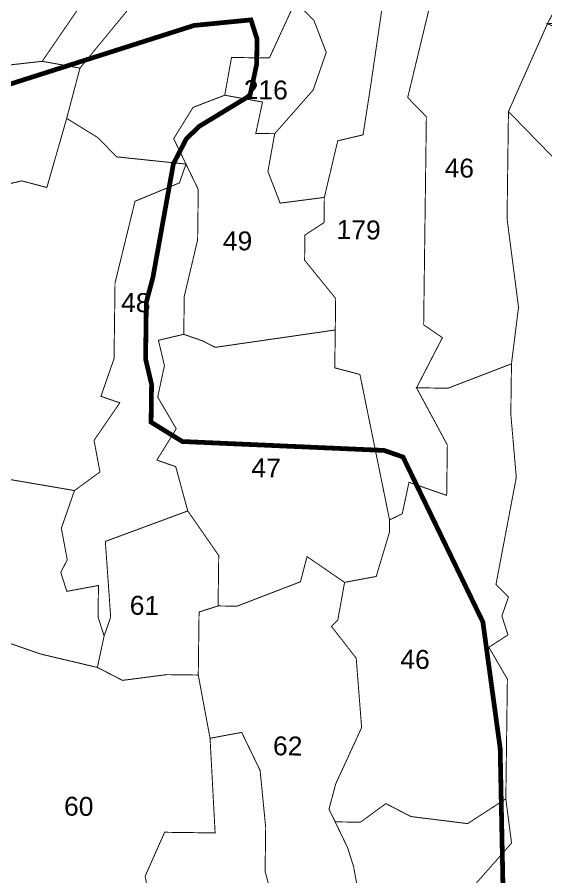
# Model space of a CAD drawing. Header units: metres. Extents: x 259177 to 277314, y 2171367 to 2185445.
# Drawn here: x 275085 to 275418, y 2175645 to 2176186 of the extents above; entities that cross this region are included whole.
import ezdxf

# ---------------------------------------------------------------- set-up
doc = ezdxf.new("R2010")
doc.units = ezdxf.units.M
doc.header["$MEASUREMENT"] = 0
for name, color, linetype in [('HAZARDS LINE', 1, 'Continuous'), ('SURVEY NO.', 7, 'Continuous'), ('SURVEY PLOT BOUNDARY', 35, 'Continuous')]:
    doc.layers.add(name, color=color, linetype=linetype)
doc.styles.add('PDF Arial', font='arial.ttf')

# ---------------------------------------------------------------- blocks, each defined once
blk = doc.blocks.new('FEWEWFEWQT')
at = {"layer": 'HAZARDS LINE', "lineweight": 18, "const_width": 0.005}
blk.add_lwpolyline([(282150.16938, 2174209.50974), (282150.80933, 2174209.72309), (282150.86933, 2174209.72976), (282150.876, 2174209.70976), (282150.876, 2174209.68309), (282150.86933, 2174209.64975), (282150.816, 2174209.61641), (282150.80267, 2174209.60308), (282150.78934, 2174209.57641), (282150.776, 2174209.4964), (282150.76934, 2174209.4564), (282150.76267, 2174209.42973), (282150.76267, 2174209.36973), (282150.76934, 2174209.34306), (282150.76934, 2174209.30305), (282150.80267, 2174209.28305), (282151.01598, 2174209.27639), (282151.03598, 2174209.26972), (282151.05598, 2174209.22972), (282151.07598, 2174209.18971), (282151.08265, 2174209.17638), (282151.12264, 2174209.09637), (282151.14264, 2174208.96303), (282151.14931, 2174208.76301)], dxfattribs=at)
at = {"layer": 'SURVEY PLOT BOUNDARY', "lineweight": 18, "const_width": 0.001}
for points in [[(282151.11598, 2174208.81635), (282151.15597, 2174208.86302), (282151.14931, 2174208.90969), (282151.14931, 2174209.03637), (282151.12931, 2174209.0697), (282151.14931, 2174209.08304), (282151.14264, 2174209.10304), (282151.14931, 2174209.12304), (282151.13598, 2174209.13637), (282151.15597, 2174209.24972), (282151.14931, 2174209.31639), (282151.14931, 2174209.36973), (282151.15597, 2174209.42973), (282151.14264, 2174209.52307), (282151.14264, 2174209.62975), (282151.14264, 2174209.63642), (282151.28263, 2174209.4964)], [(282151.38929, 2174209.64308), (282151.18264, 2174209.72976), (282151.25597, 2174209.73642)], [(282151.06931, 2174209.79643), (282151.03598, 2174209.64975), (282151.05598, 2174209.62975), (282151.05598, 2174209.40973), (282151.07598, 2174209.3964), (282151.04932, 2174209.34306), (282151.08265, 2174209.28305), (282151.08265, 2174209.22972), (282151.04265, 2174209.24305), (282151.03598, 2174209.20971), (282151.02265, 2174209.20305), (282150.98932, 2174209.35639), (282150.96266, 2174209.36306), (282150.96266, 2174209.40306), (282150.96266, 2174209.4364), (282150.92932, 2174209.4764), (282150.92932, 2174209.50307), (282150.94932, 2174209.51641), (282150.94932, 2174209.54307), (282150.96266, 2174209.60308), (282150.98932, 2174209.60975), (282150.99599, 2174209.65642), (282151.00932, 2174209.75643)], [(282150.70267, 2174209.76309), (282150.64935, 2174209.68309), (282150.59602, 2174209.67642), (282150.58268, 2174209.66308), (282150.54935, 2174209.64308), (282150.52935, 2174209.63642), (282150.52269, 2174209.62308), (282150.51602, 2174209.56974), (282150.38937, 2174209.56308), (282150.35603, 2174209.55641), (282150.34937, 2174209.59641), (282150.3427, 2174209.61641), (282150.33604, 2174209.72976)], [(282151.00932, 2174209.75643), (282150.99599, 2174209.65642), (282150.98932, 2174209.60975), (282150.96266, 2174209.60308), (282150.94932, 2174209.54307), (282150.90266, 2174209.53641), (282150.88933, 2174209.56974), (282150.89599, 2174209.60975), (282150.93599, 2174209.65642), (282150.94932, 2174209.69642), (282150.93599, 2174209.72976), (282150.91599, 2174209.74976), (282150.88933, 2174209.68975), (282150.84933, 2174209.68975), (282150.84266, 2174209.64975), (282150.80933, 2174209.63642), (282150.78934, 2174209.60308), (282150.80267, 2174209.57641), (282150.72934, 2174209.58308), (282150.70934, 2174209.60308), (282150.67601, 2174209.62308), (282150.68934, 2174209.67642), (282150.74267, 2174209.74309)], [(282150.60268, 2174209.54974), (282150.62935, 2174209.55641), (282150.65601, 2174209.54974), (282150.67601, 2174209.62308), (282150.70934, 2174209.60308), (282150.72934, 2174209.58308), (282150.80267, 2174209.57641), (282150.796, 2174209.55641), (282150.74934, 2174209.53641), (282150.72934, 2174209.44973), (282150.72934, 2174209.36973), (282150.71601, 2174209.32972), (282150.73601, 2174209.32306), (282150.70934, 2174209.28305), (282150.71601, 2174209.24972), (282150.68934, 2174209.22972), (282150.56269, 2174209.24972)], [(282150.56269, 2174209.24972), (282150.68934, 2174209.22972), (282150.67601, 2174209.18971), (282150.68268, 2174209.15638), (282150.67601, 2174209.14304), (282150.68268, 2174209.12304), (282150.71601, 2174209.12971), (282150.71601, 2174209.09637), (282150.72267, 2174209.07637), (282150.71601, 2174209.04303), (282150.65601, 2174209.05637), (282150.61601, 2174209.0697)], [(282150.90933, 2174208.78301), (282150.89599, 2174208.82968), (282150.89599, 2174208.87635), (282150.88933, 2174208.93636), (282150.86933, 2174208.97636), (282150.836, 2174208.96969), (282150.82267, 2174209.03637), (282150.82267, 2174209.10304), (282150.84266, 2174209.10971), (282150.86266, 2174209.10971), (282150.92932, 2174209.13637), (282150.93599, 2174209.16304), (282150.97599, 2174209.13637), (282150.96932, 2174209.09637), (282150.96266, 2174209.0897), (282150.98932, 2174209.05637), (282150.99599, 2174208.98303), (282150.96932, 2174208.92302), (282150.96266, 2174208.89635), (282150.96932, 2174208.88302), (282150.98265, 2174208.85635), (282150.98932, 2174208.83635), (282150.99599, 2174208.80301)], [(282150.61601, 2174208.81635), (282150.60935, 2174208.84302), (282150.58268, 2174208.83635), (282150.58268, 2174208.86969), (282150.57602, 2174208.90302), (282150.58268, 2174208.94969), (282150.57602, 2174208.9897), (282150.55602, 2174209.0297), (282150.56935, 2174209.06303), (282150.61601, 2174209.0697), (282150.65601, 2174209.05637), (282150.71601, 2174209.04303), (282150.74267, 2174209.0297), (282150.78934, 2174209.03637), (282150.82267, 2174209.03637), (282150.836, 2174208.96969), (282150.84266, 2174208.86969), (282150.78934, 2174208.86969), (282150.76934, 2174208.82301), (282150.796, 2174208.68967)], [(282150.99599, 2174208.80301), (282150.98932, 2174208.83635), (282150.98265, 2174208.85635), (282150.96932, 2174208.88302), (282150.99599, 2174208.88302), (282151.02265, 2174208.90302), (282151.04932, 2174208.88969), (282151.10931, 2174208.88302), (282151.14931, 2174208.90969), (282151.15597, 2174208.86302), (282151.11598, 2174208.81635)]]:
    blk.add_lwpolyline(points, dxfattribs=at)
for points in [[(282150.836, 2174209.8231), (282150.74267, 2174209.74309), (282150.68934, 2174209.67642), (282150.64935, 2174209.68309), (282150.70267, 2174209.76309), (282150.74934, 2174209.81643), (282150.76934, 2174209.8431), (282150.78934, 2174209.8431)], [(282151.18264, 2174209.72976), (282151.14264, 2174209.63642), (282151.14264, 2174209.62975), (282151.14264, 2174209.52307), (282151.15597, 2174209.42973), (282151.14931, 2174209.36973), (282151.08265, 2174209.34306), (282151.04932, 2174209.34306), (282151.07598, 2174209.3964), (282151.05598, 2174209.40973), (282151.05598, 2174209.62975), (282151.03598, 2174209.64975), (282151.06931, 2174209.79643), (282151.11598, 2174209.8031), (282151.12931, 2174209.77643), (282151.15597, 2174209.76309), (282151.18264, 2174209.76976), (282151.20264, 2174209.76976)], [(282150.89599, 2174209.60975), (282150.876, 2174209.60975), (282150.88266, 2174209.64308), (282150.84266, 2174209.64975), (282150.84933, 2174209.68975), (282150.88933, 2174209.68975), (282150.91599, 2174209.74976), (282150.93599, 2174209.72976), (282150.94932, 2174209.69642), (282150.93599, 2174209.65642)], [(282151.14264, 2174209.63642), (282151.18264, 2174209.72976), (282151.38929, 2174209.64308), (282151.28263, 2174209.4964)], [(282150.68934, 2174209.67642), (282150.67601, 2174209.62308), (282150.65601, 2174209.54974), (282150.62935, 2174209.55641), (282150.60268, 2174209.54974), (282150.58935, 2174209.53641), (282150.53602, 2174209.54307), (282150.51602, 2174209.56974), (282150.52269, 2174209.62308), (282150.52935, 2174209.63642), (282150.54935, 2174209.64308), (282150.58268, 2174209.66308), (282150.59602, 2174209.67642), (282150.64935, 2174209.68309)], [(282150.94932, 2174209.54307), (282150.94932, 2174209.51641), (282150.92932, 2174209.50307), (282150.92932, 2174209.4764), (282150.96266, 2174209.4364), (282150.96266, 2174209.40306), (282150.836, 2174209.38306), (282150.82267, 2174209.38973), (282150.80267, 2174209.3964), (282150.80267, 2174209.4364), (282150.816, 2174209.4964), (282150.816, 2174209.54974), (282150.80267, 2174209.57641), (282150.78934, 2174209.60308), (282150.80933, 2174209.63642), (282150.84266, 2174209.64975), (282150.88266, 2174209.64308), (282150.876, 2174209.60975), (282150.89599, 2174209.60975), (282150.88933, 2174209.56974), (282150.90266, 2174209.53641)], [(282150.80933, 2174209.20971), (282150.72267, 2174209.17638), (282150.72934, 2174209.09637), (282150.72267, 2174209.07637), (282150.71601, 2174209.09637), (282150.71601, 2174209.12971), (282150.68268, 2174209.12304), (282150.67601, 2174209.14304), (282150.68268, 2174209.15638), (282150.67601, 2174209.18971), (282150.68934, 2174209.22972), (282150.71601, 2174209.24972), (282150.70934, 2174209.28305), (282150.73601, 2174209.32306), (282150.71601, 2174209.32972), (282150.72934, 2174209.36973), (282150.72934, 2174209.44973), (282150.74934, 2174209.53641), (282150.796, 2174209.55641), (282150.80267, 2174209.57641), (282150.816, 2174209.54974), (282150.816, 2174209.4964), (282150.80267, 2174209.4364), (282150.80267, 2174209.3964), (282150.776, 2174209.38973), (282150.78267, 2174209.36306), (282150.776, 2174209.32972), (282150.796, 2174209.29639), (282150.776, 2174209.26305), (282150.796, 2174209.25638)], [(282150.84266, 2174209.10971), (282150.84266, 2174209.16304), (282150.80933, 2174209.20971), (282150.796, 2174209.25638), (282150.776, 2174209.26305), (282150.796, 2174209.29639), (282150.776, 2174209.32972), (282150.78267, 2174209.36306), (282150.776, 2174209.38973), (282150.80267, 2174209.3964), (282150.82267, 2174209.38973), (282150.836, 2174209.38306), (282150.96266, 2174209.40306), (282150.96266, 2174209.36306), (282150.98932, 2174209.35639), (282151.02265, 2174209.20305), (282151.02265, 2174209.18971), (282151.00932, 2174209.14304), (282150.97599, 2174209.13637), (282150.93599, 2174209.16304), (282150.92932, 2174209.13637), (282150.86266, 2174209.10971)], [(282151.14931, 2174208.90969), (282151.10931, 2174208.88302), (282151.04932, 2174208.88969), (282151.02265, 2174208.90302), (282150.99599, 2174208.88302), (282150.96932, 2174208.88302), (282150.96266, 2174208.89635), (282150.96932, 2174208.92302), (282150.99599, 2174208.98303), (282150.98932, 2174209.05637), (282150.96266, 2174209.0897), (282150.96932, 2174209.09637), (282150.97599, 2174209.13637), (282151.00932, 2174209.14304), (282151.02265, 2174209.18971), (282151.02265, 2174209.20305), (282151.03598, 2174209.20971), (282151.04265, 2174209.24305), (282151.08265, 2174209.22972), (282151.08265, 2174209.28305), (282151.04932, 2174209.34306), (282151.08265, 2174209.34306), (282151.14931, 2174209.36973), (282151.14931, 2174209.31639), (282151.15597, 2174209.24972), (282151.13598, 2174209.13637), (282151.14931, 2174209.12304), (282151.14264, 2174209.10304), (282151.14931, 2174209.08304), (282151.12931, 2174209.0697), (282151.14931, 2174209.03637)], [(282150.71601, 2174209.04303), (282150.72267, 2174209.07637), (282150.72934, 2174209.09637), (282150.72267, 2174209.17638), (282150.80933, 2174209.20971), (282150.84266, 2174209.16304), (282150.84266, 2174209.10971), (282150.82267, 2174209.10304), (282150.82267, 2174209.03637), (282150.78934, 2174209.03637), (282150.74267, 2174209.0297)], [(282150.796, 2174208.68967), (282150.76934, 2174208.82301), (282150.78934, 2174208.86969), (282150.84266, 2174208.86969), (282150.836, 2174208.96969), (282150.86933, 2174208.97636), (282150.88933, 2174208.93636), (282150.89599, 2174208.87635), (282150.89599, 2174208.82968), (282150.90933, 2174208.78301), (282150.90266, 2174208.75634), (282150.91599, 2174208.70967), (282150.93599, 2174208.68967), (282150.92266, 2174208.59633), (282150.90266, 2174208.59633), (282150.86933, 2174208.59633), (282150.86933, 2174208.623), (282150.86266, 2174208.683)]]:
    blk.add_lwpolyline(points, close=True, dxfattribs=at)
at = {"layer": 'SURVEY NO.', "char_height": 0.02, "attachment_point": 7, "style": 'PDF Arial'}
for s, insert in [('216', (282150.86266, 2174209.64574)), ('46', (282151.07598, 2174209.56573)), ('179', (282150.96266, 2174209.49906)), ('49', (282150.84266, 2174209.48572)), ('48', (282150.73601, 2174209.41905)), ('47', (282150.876, 2174209.24627)), ('61', (282150.74934, 2174209.09902)), ('46', (282151.03598, 2174209.04569)), ('62', (282150.90266, 2174208.95235)), ('60', (282150.68268, 2174208.88567))]:
    blk.add_mtext(s, dxfattribs=dict(at, insert=insert))

msp = doc.modelspace()

# ---------------------------------------------------------------- block references
at = {"xscale": 594.7216958835667, "yscale": 594.7216958835667, "zscale": 594.7216958835667, "rotation": 359.254356221976}
msp.add_blockref('FEWEWFEWQT', (-184338996.59, -1288580324.59), dxfattribs=at)

doc.saveas('drawing.dxf')
